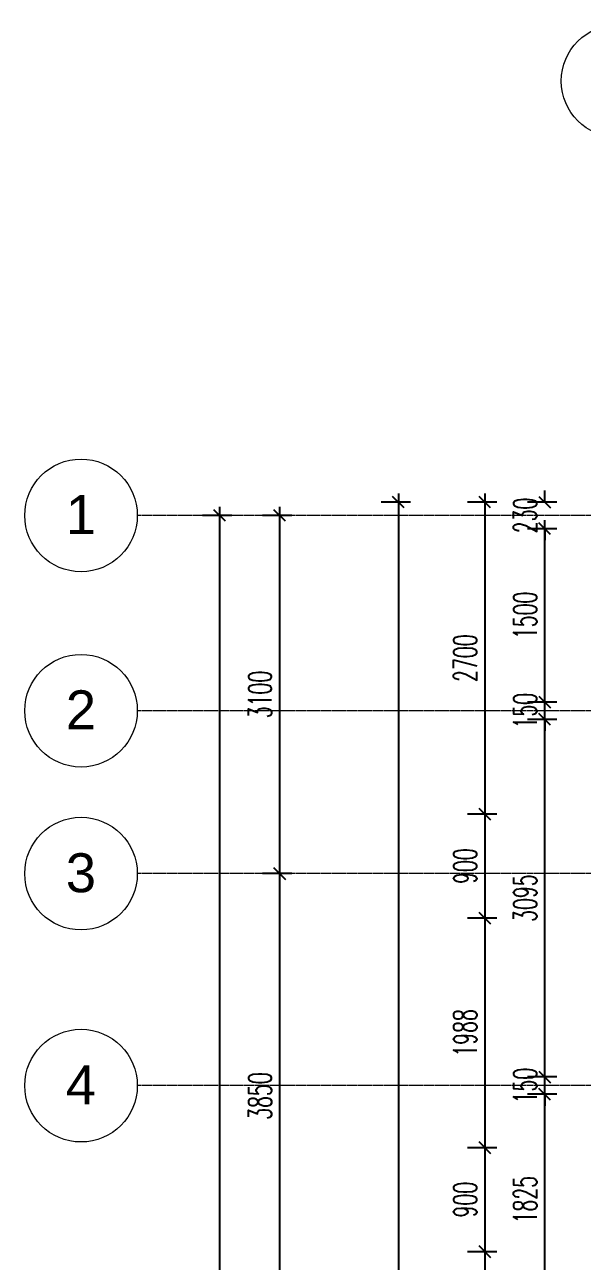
# Model space of a CAD drawing. Header units: millimetres. Extents: x 1577 to 23564, y 1177 to 23746.
# Drawn here: x 1577 to 6405, y 13044 to 23746 of the extents above; entities that cross this region are included whole.
import ezdxf

# ---------------------------------------------------------------- set-up
doc = ezdxf.new("R2010")
doc.units = ezdxf.units.MM
doc.linetypes.add('Grid Line', pattern=[22.225, 12.7, -3.175, 3.175, -3.175])
doc.layers.add('Rebar Barmark', color=8, linetype='Continuous')
doc.layers.add('S-GRID', color=1, linetype='Continuous', lineweight=9)
doc.layers.add('S-GRID-IDEN', color=1, linetype='Continuous', lineweight=9)
doc.styles.add('Arial', font='arial.ttf', dxfattribs={"height": 300})
doc.styles.add('RomanS', font='romans.shx', dxfattribs={"width": 0.6})
doc.dimstyles.new('SECTION', dxfattribs={"dimscale": 50, "dimtxt": 4, "dimasz": 2, "dimexe": 3, "dimexo": 1.5, "dimgap": 1.4, "dimtad": 1, "dimdec": 0, "dimdsep": 46, "dimtxsty": 'RomanS', "dimblk1": 'OBLIQUE', "dimblk2": 'OBLIQUE', "dimsah": 1, "dimcen": 0, "dimdle": 1.5, "dimclrd": 1, "dimclre": 1, "dimclrt": 2, "dimaunit": 1, "dimadec": 0, "dimazin": 0, "dimtfac": 1, "dimtdec": 0, "dimtix": 1, "dimtofl": 0, "dimtmove": 2, "dimatfit": 3, "dimldrblk": 'OBLIQUE', "dimfxl": 3, "dimtolj": 1, "dimarcsym": 0})

# ---------------------------------------------------------------- blocks, each defined once
blk = doc.blocks.new('Grid - M_Grid Head - Circle-45800-01 - GFL Copy 1')
at = {"layer": 'S-GRID-IDEN'}
blk.add_circle((0, 0), 6.5, dxfattribs=at)
blk = doc.blocks.new('_OBLIQUE')
at = {"color": 0, "linetype": 'ByBlock'}
blk.add_line((-0.5, -0.5), (0.5, 0.5), dxfattribs=at)
blk = doc.blocks.new('*D105')
at = {"layer": 'DefPoints', "color": 0, "transparency": 16777216}
for p in [(3785, 16399), (3965, 16399), (3965, 12549)]:
    blk.add_point(p, dxfattribs=at)
at = {"layer": 'Rebar Barmark', "color": 1, "lineweight": -2, "transparency": 16777216}
for p, q in [((3890, 16399), (3635, 16399)), ((3785, 12474), (3785, 16474)), ((3890, 12549), (3635, 12549))]:
    blk.add_line(p, q, dxfattribs=at)
at = {"layer": 'Rebar Barmark', "color": 1, "lineweight": -2, "transparency": 16777216, "xscale": 100, "yscale": 100, "zscale": 100}
for p, rotation in [((3785, 16399), 90), ((3785, 12549), 270)]:
    blk.add_blockref('_OBLIQUE', p, dxfattribs=dict(at, rotation=rotation))
at = {"layer": 'Rebar Barmark', "color": 2, "transparency": 16777216, "insert": (3615, 14474), "char_height": 200, "width": 109.23, "attachment_point": 5, "rotation": 90, "style": 'RomanS'}
blk.add_mtext('\\A1;3850', dxfattribs=at)
blk = doc.blocks.new('*D106')
at = {"layer": 'DefPoints', "color": 0, "transparency": 16777216}
for p in [(3785, 19499), (3965, 19499), (3965, 16399)]:
    blk.add_point(p, dxfattribs=at)
at = {"layer": 'Rebar Barmark', "color": 1, "lineweight": -2, "transparency": 16777216}
for p, q in [((3890, 19499), (3635, 19499)), ((3785, 16324), (3785, 19574)), ((3890, 16399), (3635, 16399))]:
    blk.add_line(p, q, dxfattribs=at)
at = {"layer": 'Rebar Barmark', "color": 1, "lineweight": -2, "transparency": 16777216, "xscale": 100, "yscale": 100, "zscale": 100}
for p, rotation in [((3785, 19499), 90), ((3785, 16399), 270)]:
    blk.add_blockref('_OBLIQUE', p, dxfattribs=dict(at, rotation=rotation))
at = {"layer": 'Rebar Barmark', "color": 2, "transparency": 16777216, "insert": (3615, 17949), "char_height": 200, "width": 109.23, "attachment_point": 5, "rotation": 90, "style": 'RomanS'}
blk.add_mtext('\\A1;3100', dxfattribs=at)
blk = doc.blocks.new('*D107')
at = {"layer": 'DefPoints', "color": 0, "transparency": 16777216}
for p in [(3265, 19499), (3445, 19499), (3445, 3769)]:
    blk.add_point(p, dxfattribs=at)
at = {"layer": 'Rebar Barmark', "color": 1, "lineweight": -2, "transparency": 16777216}
for p, q in [((3370, 19499), (3115, 19499)), ((3265, 3694), (3265, 19574)), ((3370, 3769), (3115, 3769))]:
    blk.add_line(p, q, dxfattribs=at)
at = {"layer": 'Rebar Barmark', "color": 1, "lineweight": -2, "transparency": 16777216, "xscale": 100, "yscale": 100, "zscale": 100}
for p, rotation in [((3265, 19499), 90), ((3265, 3769), 270)]:
    blk.add_blockref('_OBLIQUE', p, dxfattribs=dict(at, rotation=rotation))
at = {"layer": 'Rebar Barmark', "color": 2, "transparency": 16777216, "insert": (3095, 11634), "char_height": 200, "width": 136.54, "attachment_point": 5, "rotation": 90, "style": 'RomanS'}
blk.add_mtext('\\A1;15730', dxfattribs=at)
blk = doc.blocks.new('*D142')
at = {"layer": 'DefPoints', "color": 0, "transparency": 16777216}
for p in [(6080, 14489), (6260, 14489), (6260, 12664)]:
    blk.add_point(p, dxfattribs=at)
at = {"layer": 'Rebar Barmark', "color": 1, "lineweight": -2, "transparency": 16777216}
for p, q in [((6080, 12589), (6080, 14564)), ((6185, 14489), (5930, 14489)), ((6185, 12664), (5930, 12664))]:
    blk.add_line(p, q, dxfattribs=at)
at = {"layer": 'Rebar Barmark', "color": 1, "lineweight": -2, "transparency": 16777216, "xscale": 100, "yscale": 100, "zscale": 100}
for p, rotation in [((6080, 14489), 90), ((6080, 12664), 270)]:
    blk.add_blockref('_OBLIQUE', p, dxfattribs=dict(at, rotation=rotation))
at = {"layer": 'Rebar Barmark', "color": 2, "transparency": 16777216, "insert": (5910, 13577), "char_height": 200, "width": 98.31, "attachment_point": 5, "rotation": 90, "style": 'RomanS'}
blk.add_mtext('\\A1;1825', dxfattribs=at)
blk = doc.blocks.new('*D143')
at = {"layer": 'DefPoints', "color": 0, "transparency": 16777216}
for p in [(6080, 14639), (6260, 14639), (6260, 14489)]:
    blk.add_point(p, dxfattribs=at)
at = {"layer": 'Rebar Barmark', "color": 1, "lineweight": -2, "transparency": 16777216}
for p, q in [((6080, 14639), (6080, 14739)), ((6185, 14639), (5930, 14639)), ((6185, 14489), (5930, 14489)), ((6080, 14489), (6080, 14389))]:
    blk.add_line(p, q, dxfattribs=at)
at = {"layer": 'Rebar Barmark', "color": 1, "lineweight": -2, "transparency": 16777216, "xscale": 100, "yscale": 100, "zscale": 100}
for p, rotation in [((6080, 14639), 270), ((6080, 14489), 90)]:
    blk.add_blockref('_OBLIQUE', p, dxfattribs=dict(at, rotation=rotation))
at = {"layer": 'Rebar Barmark', "color": 2, "transparency": 16777216, "insert": (5910, 14564), "char_height": 200, "width": 73.73, "attachment_point": 5, "rotation": 90, "style": 'RomanS'}
blk.add_mtext('\\A1;150', dxfattribs=at)
blk = doc.blocks.new('*D144')
at = {"layer": 'DefPoints', "color": 0, "transparency": 16777216}
for p in [(6080, 17734), (6260, 17734), (6260, 14639)]:
    blk.add_point(p, dxfattribs=at)
at = {"layer": 'Rebar Barmark', "color": 1, "lineweight": -2, "transparency": 16777216}
for p, q in [((6080, 14564), (6080, 17809)), ((6185, 17734), (5930, 17734)), ((6185, 14639), (5930, 14639))]:
    blk.add_line(p, q, dxfattribs=at)
at = {"layer": 'Rebar Barmark', "color": 1, "lineweight": -2, "transparency": 16777216, "xscale": 100, "yscale": 100, "zscale": 100}
for p, rotation in [((6080, 17734), 90), ((6080, 14639), 270)]:
    blk.add_blockref('_OBLIQUE', p, dxfattribs=dict(at, rotation=rotation))
at = {"layer": 'Rebar Barmark', "color": 2, "transparency": 16777216, "insert": (5910, 16187), "char_height": 200, "width": 98.31, "attachment_point": 5, "rotation": 90, "style": 'RomanS'}
blk.add_mtext('\\A1;3095', dxfattribs=at)
blk = doc.blocks.new('*D145')
at = {"layer": 'DefPoints', "color": 0, "transparency": 16777216}
for p in [(6080, 17884), (6260, 17884), (6260, 17734)]:
    blk.add_point(p, dxfattribs=at)
at = {"layer": 'Rebar Barmark', "color": 1, "lineweight": -2, "transparency": 16777216}
for p, q in [((6080, 17884), (6080, 17984)), ((6185, 17884), (5930, 17884)), ((6185, 17734), (5930, 17734)), ((6080, 17734), (6080, 17634))]:
    blk.add_line(p, q, dxfattribs=at)
at = {"layer": 'Rebar Barmark', "color": 1, "lineweight": -2, "transparency": 16777216, "xscale": 100, "yscale": 100, "zscale": 100}
for p, rotation in [((6080, 17884), 270), ((6080, 17734), 90)]:
    blk.add_blockref('_OBLIQUE', p, dxfattribs=dict(at, rotation=rotation))
at = {"layer": 'Rebar Barmark', "color": 2, "transparency": 16777216, "insert": (5910, 17809), "char_height": 200, "width": 73.73, "attachment_point": 5, "rotation": 90, "style": 'RomanS'}
blk.add_mtext('\\A1;150', dxfattribs=at)
blk = doc.blocks.new('*D146')
at = {"layer": 'DefPoints', "color": 0, "transparency": 16777216}
for p in [(6080, 19384), (6260, 19384), (6260, 17884)]:
    blk.add_point(p, dxfattribs=at)
at = {"layer": 'Rebar Barmark', "color": 1, "lineweight": -2, "transparency": 16777216}
for p, q in [((6185, 19384), (5930, 19384)), ((6080, 17809), (6080, 19459)), ((6185, 17884), (5930, 17884))]:
    blk.add_line(p, q, dxfattribs=at)
at = {"layer": 'Rebar Barmark', "color": 1, "lineweight": -2, "transparency": 16777216, "xscale": 100, "yscale": 100, "zscale": 100}
for p, rotation in [((6080, 19384), 90), ((6080, 17884), 270)]:
    blk.add_blockref('_OBLIQUE', p, dxfattribs=dict(at, rotation=rotation))
at = {"layer": 'Rebar Barmark', "color": 2, "transparency": 16777216, "insert": (5910, 18634), "char_height": 200, "width": 98.31, "attachment_point": 5, "rotation": 90, "style": 'RomanS'}
blk.add_mtext('\\A1;1500', dxfattribs=at)
blk = doc.blocks.new('*D147')
at = {"layer": 'DefPoints', "color": 0, "transparency": 16777216}
for p in [(6080, 19614), (6260, 19614), (6260, 19384)]:
    blk.add_point(p, dxfattribs=at)
at = {"layer": 'Rebar Barmark', "color": 1, "lineweight": -2, "transparency": 16777216}
for p, q in [((6080, 19614), (6080, 19714)), ((6185, 19614), (5930, 19614)), ((6185, 19384), (5930, 19384)), ((6080, 19384), (6080, 19284))]:
    blk.add_line(p, q, dxfattribs=at)
at = {"layer": 'Rebar Barmark', "color": 1, "lineweight": -2, "transparency": 16777216, "xscale": 100, "yscale": 100, "zscale": 100}
for p, rotation in [((6080, 19614), 270), ((6080, 19384), 90)]:
    blk.add_blockref('_OBLIQUE', p, dxfattribs=dict(at, rotation=rotation))
at = {"layer": 'Rebar Barmark', "color": 2, "transparency": 16777216, "insert": (5910, 19499), "char_height": 200, "width": 73.73, "attachment_point": 5, "rotation": 90, "style": 'RomanS'}
blk.add_mtext('\\A1;230', dxfattribs=at)
blk = doc.blocks.new('*D148')
at = {"layer": 'DefPoints', "color": 0, "transparency": 16777216}
for p in [(5741, 19614), (5561, 16914), (5741, 16914)]:
    blk.add_point(p, dxfattribs=at)
at = {"layer": 'Rebar Barmark', "color": 1, "lineweight": -2, "transparency": 16777216}
for p, q in [((5666, 19614), (5411, 19614)), ((5561, 19689), (5561, 16839)), ((5666, 16914), (5411, 16914))]:
    blk.add_line(p, q, dxfattribs=at)
at = {"layer": 'Rebar Barmark', "color": 1, "lineweight": -2, "transparency": 16777216, "xscale": 100, "yscale": 100, "zscale": 100}
for p, rotation in [((5561, 19614), 90), ((5561, 16914), 270)]:
    blk.add_blockref('_OBLIQUE', p, dxfattribs=dict(at, rotation=rotation))
at = {"layer": 'Rebar Barmark', "color": 2, "transparency": 16777216, "insert": (5391, 18264), "char_height": 200, "width": 98.31, "attachment_point": 5, "rotation": 90, "style": 'RomanS'}
blk.add_mtext('\\A1;2700', dxfattribs=at)
blk = doc.blocks.new('*D149')
at = {"layer": 'DefPoints', "color": 0, "transparency": 16777216}
for p in [(5741, 16914), (5561, 16014), (5741, 16014)]:
    blk.add_point(p, dxfattribs=at)
at = {"layer": 'Rebar Barmark', "color": 1, "lineweight": -2, "transparency": 16777216}
for p, q in [((5666, 16914), (5411, 16914)), ((5561, 16989), (5561, 15939)), ((5666, 16014), (5411, 16014))]:
    blk.add_line(p, q, dxfattribs=at)
at = {"layer": 'Rebar Barmark', "color": 1, "lineweight": -2, "transparency": 16777216, "xscale": 100, "yscale": 100, "zscale": 100}
for p, rotation in [((5561, 16914), 90), ((5561, 16014), 270)]:
    blk.add_blockref('_OBLIQUE', p, dxfattribs=dict(at, rotation=rotation))
at = {"layer": 'Rebar Barmark', "color": 2, "transparency": 16777216, "insert": (5391, 16464), "char_height": 200, "width": 73.73, "attachment_point": 5, "rotation": 90, "style": 'RomanS'}
blk.add_mtext('\\A1;900', dxfattribs=at)
blk = doc.blocks.new('*D150')
at = {"layer": 'DefPoints', "color": 0, "transparency": 16777216}
for p in [(5741, 16014), (5561, 14027), (5741, 14027)]:
    blk.add_point(p, dxfattribs=at)
at = {"layer": 'Rebar Barmark', "color": 1, "lineweight": -2, "transparency": 16777216}
for p, q in [((5561, 16089), (5561, 13952)), ((5666, 16014), (5411, 16014)), ((5666, 14027), (5411, 14027))]:
    blk.add_line(p, q, dxfattribs=at)
at = {"layer": 'Rebar Barmark', "color": 1, "lineweight": -2, "transparency": 16777216, "xscale": 100, "yscale": 100, "zscale": 100}
for p, rotation in [((5561, 16014), 90), ((5561, 14027), 270)]:
    blk.add_blockref('_OBLIQUE', p, dxfattribs=dict(at, rotation=rotation))
at = {"layer": 'Rebar Barmark', "color": 2, "transparency": 16777216, "insert": (5391, 15020), "char_height": 200, "width": 98.31, "attachment_point": 5, "rotation": 90, "style": 'RomanS'}
blk.add_mtext('\\A1;1988', dxfattribs=at)
blk = doc.blocks.new('*D151')
at = {"layer": 'DefPoints', "color": 0, "transparency": 16777216}
for p in [(5741, 14027), (5561, 13127), (5741, 13127)]:
    blk.add_point(p, dxfattribs=at)
at = {"layer": 'Rebar Barmark', "color": 1, "lineweight": -2, "transparency": 16777216}
for p, q in [((5666, 14027), (5411, 14027)), ((5561, 14102), (5561, 13052)), ((5666, 13127), (5411, 13127))]:
    blk.add_line(p, q, dxfattribs=at)
at = {"layer": 'Rebar Barmark', "color": 1, "lineweight": -2, "transparency": 16777216, "xscale": 100, "yscale": 100, "zscale": 100}
for p, rotation in [((5561, 14027), 90), ((5561, 13127), 270)]:
    blk.add_blockref('_OBLIQUE', p, dxfattribs=dict(at, rotation=rotation))
at = {"layer": 'Rebar Barmark', "color": 2, "transparency": 16777216, "insert": (5391, 13577), "char_height": 200, "width": 73.73, "attachment_point": 5, "rotation": 90, "style": 'RomanS'}
blk.add_mtext('\\A1;900', dxfattribs=at)
blk = doc.blocks.new('*D152')
at = {"layer": 'DefPoints', "color": 0, "transparency": 16777216}
for p in [(5741, 13127), (5561, 12084), (5741, 12084)]:
    blk.add_point(p, dxfattribs=at)
at = {"layer": 'Rebar Barmark', "color": 1, "lineweight": -2, "transparency": 16777216}
for p, q in [((5561, 13202), (5561, 12009)), ((5666, 13127), (5411, 13127)), ((5666, 12084), (5411, 12084))]:
    blk.add_line(p, q, dxfattribs=at)
at = {"layer": 'Rebar Barmark', "color": 1, "lineweight": -2, "transparency": 16777216, "xscale": 100, "yscale": 100, "zscale": 100}
for p, rotation in [((5561, 13127), 90), ((5561, 12084), 270)]:
    blk.add_blockref('_OBLIQUE', p, dxfattribs=dict(at, rotation=rotation))
at = {"layer": 'Rebar Barmark', "color": 2, "transparency": 16777216, "insert": (5391, 12605), "char_height": 200, "width": 98.31, "attachment_point": 5, "rotation": 90, "style": 'RomanS'}
blk.add_mtext('\\A1;1043', dxfattribs=at)
blk = doc.blocks.new('*D159')
at = {"layer": 'DefPoints', "color": 0, "transparency": 16777216}
for p in [(4992, 19614), (4812, 3654), (4992, 3654)]:
    blk.add_point(p, dxfattribs=at)
at = {"layer": 'Rebar Barmark', "color": 1, "lineweight": -2, "transparency": 16777216}
for p, q in [((4917, 19614), (4662, 19614)), ((4812, 19689), (4812, 3579)), ((4917, 3654), (4662, 3654))]:
    blk.add_line(p, q, dxfattribs=at)
at = {"layer": 'Rebar Barmark', "color": 1, "lineweight": -2, "transparency": 16777216, "xscale": 100, "yscale": 100, "zscale": 100}
for p, rotation in [((4812, 19614), 90), ((4812, 3654), 270)]:
    blk.add_blockref('_OBLIQUE', p, dxfattribs=dict(at, rotation=rotation))
at = {"layer": 'Rebar Barmark', "color": 2, "transparency": 16777216, "insert": (4642, 11634), "char_height": 200, "width": 122.88, "attachment_point": 5, "rotation": 90, "style": 'RomanS'}
blk.add_mtext('\\A1;15960', dxfattribs=at)

msp = doc.modelspace()

# ---------------------------------------------------------------- linework, layer by layer
at = {"layer": 'S-GRID', "linetype": 'Grid Line'}
for p, q in [((13962.6, 19499.1), (2551.6, 19499.1)), ((13962.6, 17809.1), (2551.6, 17809.1)), ((13962.6, 16399.1), (2551.6, 16399.1)), ((13962.6, 14564.1), (2551.6, 14564.1))]:
    msp.add_line(p, q, dxfattribs=at)

# ---------------------------------------------------------------- block references
at = {"layer": 'S-GRID-IDEN', "xscale": 74.99999999999996, "yscale": 74.99999999999996, "zscale": 74.99999999999996}
msp.add_blockref('Grid - M_Grid Head - Circle-45800-01 - GFL Copy 1', (6710.8, 23258.8), dxfattribs=at)
for p, rotation in [((2064.1, 19499.1), 89.99999999999984), ((2064.1, 17809.1), 89.99999999999984), ((2064.1, 16399.1), 89.99999999999982), ((2064.1, 14564.1), 89.99999999999984)]:
    msp.add_blockref('Grid - M_Grid Head - Circle-45800-01 - GFL Copy 1', p, dxfattribs=dict(at, rotation=rotation))

# ---------------------------------------------------------------- texts
at = {"layer": 'S-GRID-IDEN', "char_height": 337.5, "width": 318.671, "attachment_point": 1, "style": 'Arial'}
for s, insert in [('1', (1932.1, 19675.3)), ('2', (1932.1, 17985.3)), ('3', (1932.1, 16575.3)), ('4', (1932.1, 14740.3))]:
    msp.add_mtext(s, dxfattribs=dict(at, insert=insert))

# ---------------------------------------------------------------- dimensions: what is measured, and where the dimension line sits
at = {"layer": 'Rebar Barmark'}
for base, p1, p2, picture, middle in [((6080.4, 19614.1), (6260.4, 19384.1), (6260.4, 19614.1), '*D147', (5910.4, 19499.1)), ((4812.2, 3654.1), (4992.2, 19614.1), (4992.2, 3654.1), '*D159', (4642.2, 11634.1)), ((5560.7, 16914.1), (5740.7, 19614.1), (5740.7, 16914.1), '*D148', (5390.7, 18264.1)), ((3265.2, 19499.1), (3445.2, 3769.1), (3445.2, 19499.1), '*D107', (3095.2, 11634.1)), ((3785, 19499.1), (3965, 16399.1), (3965, 19499.1), '*D106', (3615, 17949.1)), ((6080.4, 19384.1), (6260.4, 17884.1), (6260.4, 19384.1), '*D146', (5910.4, 18634.1)), ((6080.4, 17884.1), (6260.4, 17734.1), (6260.4, 17884.1), '*D145', (5910.4, 17809.1)), ((6080.4, 17734.1), (6260.4, 14639.1), (6260.4, 17734.1), '*D144', (5910.4, 16186.6)), ((5560.7, 16014.1), (5740.7, 16914.1), (5740.7, 16014.1), '*D149', (5390.7, 16464.1)), ((3785, 16399.1), (3965, 12549.1), (3965, 16399.1), '*D105', (3615, 14474.1)), ((5560.6686018, 14026.5592068), (5740.6686018, 16014.0592068), (5740.6686018, 14026.5592068), '*D150', (5390.6686018, 15020.3092068)), ((6080.4, 14639.1), (6260.4, 14489.1), (6260.4, 14639.1), '*D143', (5910.4, 14564.1)), ((6080.4, 14489.1), (6260.4, 12664.1), (6260.4, 14489.1), '*D142', (5910.4, 13576.6)), ((5560.7, 13126.6), (5740.7, 14026.6), (5740.7, 13126.6), '*D151', (5390.7, 13576.6)), ((5560.6686018, 12084.0592068), (5740.6686018, 13126.5592068), (5740.6686018, 12084.0592068), '*D152', (5390.6686018, 12605.3092068))]:
    dim = msp.add_linear_dim(base=base, p1=p1, p2=p2, angle=90, dimstyle='SECTION', dxfattribs=at)
    dim.commit()
    dim.dimension.update_dxf_attribs({"geometry": picture, "text_midpoint": middle})

doc.saveas('drawing.dxf')
